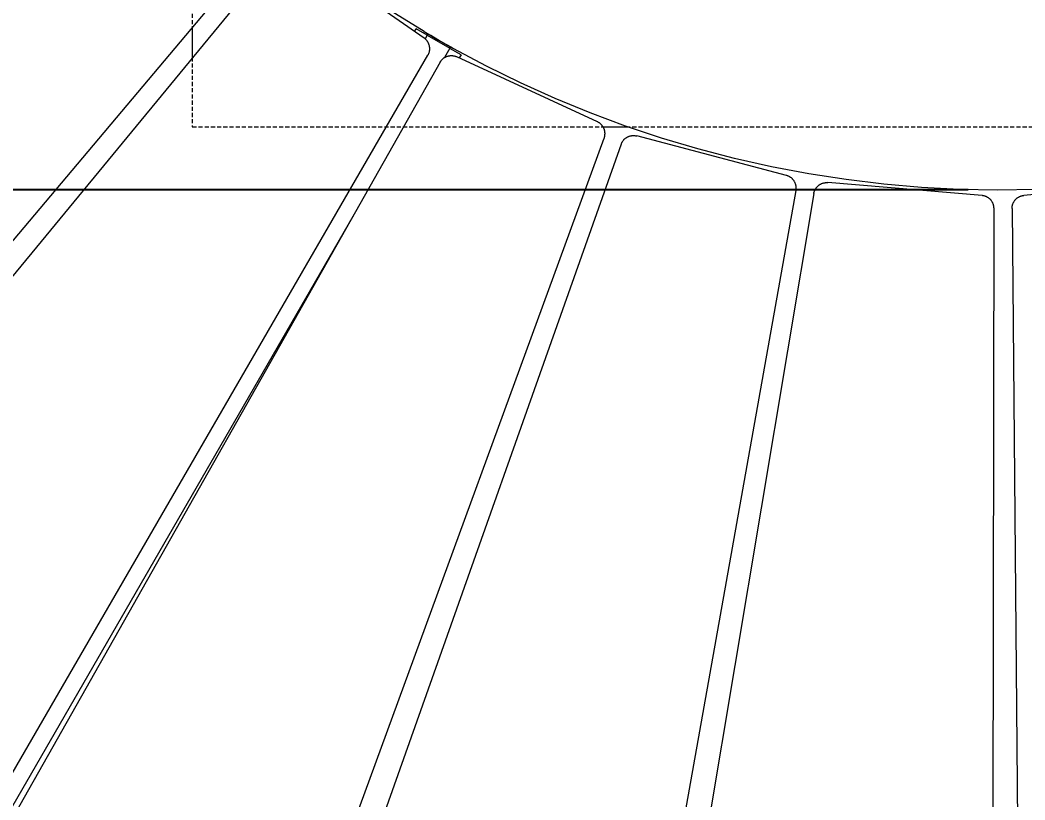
# Model space of a CAD drawing. Header units: millimetres. Extents: x -263 to 4879, y -277 to 2995.
# Drawn here: x 450.2 to 759.1, y 12.4 to 252.1 of the extents above; entities that cross this region are included whole.
import ezdxf

# ---------------------------------------------------------------- set-up
doc = ezdxf.new("R2010")
doc.units = ezdxf.units.MM
doc.linetypes.add('HIDDEN', pattern=[1.905, 1.27, -0.635])
for name, color, linetype, lineweight in [('ZANO_R', 7, 'Continuous', 0), ('ZANO_R_przerywana', 7, 'HIDDEN', 0), ('ZANO_W', 1, 'Continuous', 0)]:
    doc.layers.add(name, color=color, linetype=linetype, lineweight=lineweight)
doc.styles.add('Arial', font='arial.ttf')
doc.styles.get("Standard").update_dxf_attribs({"font": 'ARIALUNI.TTF'})
doc.dimstyles.new('pl i ang', dxfattribs={"dimtxt": 50, "dimasz": 50, "dimexe": 1.25, "dimexo": 0.625, "dimgap": 10, "dimtad": 1, "dimtoh": 1, "dimtxsty": 'Standard', "dimcen": 2.5, "dimclrd": 1, "dimclre": 1, "dimclrt": 1, "dimadec": 0, "dimazin": 0, "dimtfac": 1, "dimtmove": 0, "dimatfit": 3, "dimfxl": 1, "dimarcsym": 1})

# ---------------------------------------------------------------- blocks, each defined once
blk = doc.blocks.new('*D441')
at = {"layer": 'ZANO_W', "color": 1, "lineweight": -2}
for p, q in [((741.71, 888.75), (-154, 888.75)), ((-144, 239.89), (-144, 848.75)), ((741.71, 199.89), (-154, 199.89))]:
    blk.add_line(p, q, dxfattribs=at)
at = {"layer": 'ZANO_W', "color": 1}
for points in [[(-137.33, 848.75), (-150.67, 848.75), (-144, 888.75)], [(-150.67, 239.89), (-137.33, 239.89), (-144, 199.89)]]:
    blk.add_solid(points, dxfattribs=at)
at = {"layer": 'ZANO_W', "color": 1, "insert": (-174.42, 544.32), "char_height": 40, "attachment_point": 5, "rotation": 90, "style": 'Arial'}
blk.add_mtext('689', dxfattribs=at)
blk = doc.blocks.new('*D442')
at = {"layer": 'ZANO_W', "color": 1, "lineweight": -2}
for p, q in [((747.96, 1365.34), (-216.41, 1365.34)), ((-206.41, 1325.34), (-206.41, -236.41)), ((735.9, -276.41), (-216.41, -276.41))]:
    blk.add_line(p, q, dxfattribs=at)
at = {"layer": 'ZANO_W', "color": 1}
for points in [[(-199.74, 1325.34), (-213.08, 1325.34), (-206.41, 1365.34)], [(-213.08, -236.41), (-199.74, -236.41), (-206.41, -276.41)]]:
    blk.add_solid(points, dxfattribs=at)
at = {"layer": 'ZANO_W', "color": 1, "insert": (-236.83, 544.46), "char_height": 40, "attachment_point": 5, "rotation": 90, "style": 'Arial'}
blk.add_mtext('1642', dxfattribs=at)

msp = doc.modelspace()

# ---------------------------------------------------------------- linework, layer by layer
at = {"layer": 'ZANO_R'}
for p, q in [((225.12, -80.49), (525.67, 276.55)), ((529.93, 273), (233.07, -87.11)), ((574.41, 246.56), (535.3, 273.74)), ((574.43, 248.54), (564.31, 254.85)), ((503.13, 249.78), (503.13, 240.5)), ((571.46, 248.61), (571.93, 249.42)), ((575.39, 247.42), (571.93, 249.42)), ((574.43, 248.54), (578.85, 245.93)), ((574.67, 248.39), (574.56, 248.45)), ((576.48, 247.3), (574.65, 248.4)), ((575.39, 247.42), (574.75, 246.3)), ((575.75, 247.75), (574.97, 248.21)), ((575.62, 247.82), (575.39, 247.42)), ((575.39, 247.42), (582.32, 243.42)), ((578.62, 246.06), (576.48, 247.3)), ((574.52, 246.48), (574.41, 246.56)), ((574.63, 246.39), (574.52, 246.48)), ((574.74, 246.3), (574.63, 246.39)), ((574.84, 246.21), (574.74, 246.3)), ((574.94, 246.12), (574.84, 246.21)), ((575.04, 246.02), (574.94, 246.12)), ((575.13, 245.91), (575.04, 246.02)), ((575.22, 245.81), (575.13, 245.91)), ((575.31, 245.7), (575.22, 245.81)), ((575.39, 245.59), (575.31, 245.7)), ((575.47, 245.47), (575.39, 245.59)), ((575.54, 245.36), (575.47, 245.47)), ((575.61, 245.24), (575.54, 245.36)), ((575.68, 245.12), (575.61, 245.24)), ((575.74, 244.99), (575.68, 245.12)), ((575.8, 244.87), (575.74, 244.99)), ((575.85, 244.74), (575.8, 244.87)), ((575.9, 244.61), (575.85, 244.74)), ((575.94, 244.48), (575.9, 244.61)), ((575.98, 244.34), (575.94, 244.48)), ((576.02, 244.21), (575.98, 244.34)), ((576.05, 244.08), (576.02, 244.21)), ((576.07, 243.94), (576.05, 244.08)), ((578.62, 246.06), (578.69, 246.02)), ((578.69, 246.02), (578.76, 245.98)), ((578.76, 245.98), (578.83, 245.95)), ((579.05, 245.81), (578.79, 245.96)), ((578.85, 245.93), (583.32, 243.39)), ((581.22, 244.55), (579.08, 245.79)), ((583.12, 243.51), (581.22, 244.55)), ((582.8, 243.68), (582.05, 244.1)), ((341.61, -162.53), (575.59, 241.27)), ((575.59, 241.27), (575.66, 241.39)), ((575.66, 241.39), (575.72, 241.51)), ((575.72, 241.51), (575.78, 241.64)), ((575.78, 241.64), (575.83, 241.77)), ((575.83, 241.77), (575.88, 241.89)), ((575.88, 241.89), (575.93, 242.02)), ((575.93, 242.02), (575.97, 242.16)), ((575.97, 242.16), (576.01, 242.29)), ((576.01, 242.29), (576.04, 242.43)), ((576.04, 242.43), (576.07, 242.56)), ((576.09, 243.8), (576.07, 243.94)), ((576.07, 242.56), (576.09, 242.7)), ((576.11, 243.66), (576.09, 243.8)), ((576.09, 242.7), (576.11, 242.84)), ((576.12, 243.53), (576.11, 243.66)), ((576.11, 242.84), (576.12, 242.97)), ((576.13, 243.39), (576.12, 243.53)), ((576.12, 242.97), (576.13, 243.11)), ((576.13, 243.25), (576.13, 243.39)), ((576.13, 243.11), (576.13, 243.25)), ((582.32, 243.42), (580.67, 240.56)), ((581.48, 240.95), (581.62, 240.99)), ((581.62, 240.99), (581.75, 241.03)), ((581.75, 241.03), (581.88, 241.06)), ((581.88, 241.06), (582.02, 241.09)), ((582.02, 241.09), (582.16, 241.11)), ((582.16, 241.11), (582.29, 241.13)), ((585.75, 241.37), (582.29, 243.37)), ((582.29, 241.13), (582.43, 241.15)), ((582.55, 243.82), (582.32, 243.42)), ((582.43, 241.15), (582.57, 241.16)), ((582.57, 241.16), (582.71, 241.16)), ((582.71, 241.16), (582.85, 241.16)), ((582.85, 241.16), (582.98, 241.16)), ((582.98, 241.16), (583.12, 241.15)), ((583.12, 241.15), (583.26, 241.13)), ((583.26, 241.13), (583.4, 241.11)), ((593.59, 237.9), (583.32, 243.39)), ((583.4, 241.11), (583.53, 241.09)), ((583.53, 241.09), (583.67, 241.06)), ((583.67, 241.06), (583.8, 241.03)), ((583.8, 241.03), (583.94, 240.99)), ((583.94, 240.99), (584.07, 240.95)), ((585.75, 241.37), (585.22, 240.44)), ((579.3, 239.13), (349.48, -167.06)), ((579.3, 239.13), (579.37, 239.25)), ((579.37, 239.25), (579.44, 239.37)), ((579.44, 239.37), (579.52, 239.48)), ((579.52, 239.48), (579.6, 239.59)), ((579.6, 239.59), (579.69, 239.7)), ((579.69, 239.7), (579.78, 239.81)), ((579.78, 239.81), (579.87, 239.91)), ((579.87, 239.91), (579.97, 240.01)), ((579.97, 240.01), (580.07, 240.1)), ((580.07, 240.1), (580.17, 240.2)), ((580.17, 240.2), (580.28, 240.28)), ((580.28, 240.28), (580.39, 240.37)), ((580.39, 240.37), (580.5, 240.45)), ((580.5, 240.45), (580.61, 240.53)), ((580.61, 240.53), (580.73, 240.6)), ((580.73, 240.6), (580.85, 240.67)), ((580.85, 240.67), (580.97, 240.73)), ((580.97, 240.73), (581.1, 240.79)), ((581.1, 240.79), (581.23, 240.85)), ((581.23, 240.85), (581.35, 240.9)), ((581.35, 240.9), (581.48, 240.95)), ((584.07, 240.95), (584.2, 240.9)), ((584.2, 240.9), (584.33, 240.85)), ((584.33, 240.85), (584.45, 240.79)), ((627.69, 220.82), (584.45, 240.79)), ((604.05, 232.75), (593.59, 237.9)), ((614.67, 227.96), (604.05, 232.75)), ((625.44, 223.54), (614.67, 227.96)), ((636.36, 219.48), (625.44, 223.54)), ((627.82, 220.76), (627.69, 220.82)), ((627.94, 220.69), (627.82, 220.76)), ((628.06, 220.62), (627.94, 220.69)), ((628.18, 220.55), (628.06, 220.62)), ((628.29, 220.47), (628.18, 220.55)), ((628.41, 220.39), (628.29, 220.47)), ((628.52, 220.31), (628.41, 220.39)), ((628.62, 220.22), (628.52, 220.31)), ((628.73, 220.13), (628.62, 220.22)), ((628.83, 220.03), (628.73, 220.13)), ((628.92, 219.93), (628.83, 220.03)), ((629.02, 219.83), (628.92, 219.93)), ((629.11, 219.73), (629.02, 219.83)), ((629.19, 219.62), (629.11, 219.73)), ((629.28, 219.51), (629.19, 219.62)), ((629.35, 219.39), (629.28, 219.51)), ((629.43, 219.27), (629.35, 219.39)), ((647.41, 215.79), (636.36, 219.48)), ((629.4, 219.32), (636.8, 219.32)), ((629.5, 219.16), (629.43, 219.27)), ((629.56, 219.03), (629.5, 219.16)), ((629.63, 218.91), (629.56, 219.03)), ((629.68, 218.78), (629.63, 218.91)), ((629.74, 218.66), (629.68, 218.78)), ((629.79, 218.53), (629.74, 218.66)), ((629.83, 218.4), (629.79, 218.53)), ((629.87, 218.26), (629.83, 218.4)), ((629.9, 218.13), (629.87, 218.26)), ((629.93, 217.99), (629.9, 218.13)), ((629.9, 216.21), (629.93, 216.34)), ((629.96, 217.86), (629.93, 217.99)), ((629.93, 216.34), (629.95, 216.48)), ((629.95, 216.48), (629.98, 216.62)), ((629.98, 217.72), (629.96, 217.86)), ((630, 217.58), (629.98, 217.72)), ((629.98, 216.62), (629.99, 216.75)), ((629.99, 216.75), (630.01, 216.89)), ((630.01, 217.44), (630, 217.58)), ((630.02, 217.31), (630.01, 217.44)), ((630.01, 217.03), (630.02, 217.17)), ((630.01, 216.89), (630.01, 217.03)), ((630.02, 217.17), (630.02, 217.31)), ((637.08, 216.23), (637.2, 216.28)), ((637.2, 216.28), (637.33, 216.34)), ((637.33, 216.34), (637.46, 216.38)), ((637.46, 216.38), (637.59, 216.43)), ((637.59, 216.43), (637.73, 216.46)), ((637.73, 216.46), (637.86, 216.5)), ((637.86, 216.5), (638, 216.53)), ((638, 216.53), (638.13, 216.55)), ((638.13, 216.55), (638.27, 216.57)), ((638.27, 216.57), (638.41, 216.58)), ((638.41, 216.58), (638.55, 216.59)), ((638.55, 216.59), (638.68, 216.6)), ((638.68, 216.6), (638.82, 216.6)), ((638.82, 216.6), (638.96, 216.59)), ((638.96, 216.59), (639.1, 216.58)), ((639.1, 216.58), (639.24, 216.57)), ((639.24, 216.57), (639.37, 216.55)), ((639.37, 216.55), (639.51, 216.53)), ((639.51, 216.53), (639.65, 216.5)), ((639.65, 216.5), (639.78, 216.47)), ((685.83, 204.3), (639.78, 216.47)), ((469.46, -222.49), (629.77, 215.81)), ((634.99, 213.93), (479.2, -225.99)), ((629.77, 215.81), (629.82, 215.94)), ((629.82, 215.94), (629.86, 216.07)), ((629.86, 216.07), (629.9, 216.21)), ((634.99, 213.93), (635.04, 214.06)), ((635.04, 214.06), (635.09, 214.19)), ((635.09, 214.19), (635.15, 214.32)), ((635.15, 214.32), (635.21, 214.44)), ((635.21, 214.44), (635.28, 214.56)), ((635.28, 214.56), (635.35, 214.68)), ((635.35, 214.68), (635.42, 214.8)), ((635.42, 214.8), (635.5, 214.91)), ((635.5, 214.91), (635.58, 215.03)), ((635.58, 215.03), (635.67, 215.13)), ((635.67, 215.13), (635.76, 215.24)), ((635.76, 215.24), (635.85, 215.34)), ((635.85, 215.34), (635.95, 215.44)), ((635.95, 215.44), (636.05, 215.54)), ((636.05, 215.54), (636.15, 215.63)), ((636.15, 215.63), (636.26, 215.72)), ((636.26, 215.72), (636.36, 215.8)), ((636.36, 215.8), (636.48, 215.88)), ((636.48, 215.88), (636.59, 215.96)), ((636.59, 215.96), (636.71, 216.03)), ((636.71, 216.03), (636.83, 216.1)), ((636.83, 216.1), (636.95, 216.17)), ((636.95, 216.17), (637.08, 216.23)), ((658.58, 212.47), (647.41, 215.79)), ((669.86, 209.54), (658.58, 212.47)), ((681.22, 206.98), (669.86, 209.54)), ((692.67, 204.82), (681.22, 206.98)), ((685.97, 204.27), (685.83, 204.3)), ((686.1, 204.22), (685.97, 204.27)), ((686.23, 204.18), (686.1, 204.22)), ((686.36, 204.13), (686.23, 204.18)), ((686.48, 204.07), (686.36, 204.13)), ((686.61, 204.01), (686.48, 204.07)), ((686.73, 203.95), (686.61, 204.01)), ((686.85, 203.88), (686.73, 203.95)), ((704.18, 203.04), (692.67, 204.82)), ((686.97, 203.8), (686.85, 203.88)), ((687.08, 203.73), (686.97, 203.8)), ((687.2, 203.65), (687.08, 203.73)), ((687.31, 203.56), (687.2, 203.65)), ((687.41, 203.47), (687.31, 203.56)), ((687.52, 203.38), (687.41, 203.47)), ((687.62, 203.29), (687.52, 203.38)), ((687.71, 203.19), (687.62, 203.29)), ((687.81, 203.09), (687.71, 203.19)), ((687.9, 202.98), (687.81, 203.09)), ((687.98, 202.87), (687.9, 202.98)), ((688.07, 202.76), (687.98, 202.87)), ((688.15, 202.65), (688.07, 202.76)), ((688.22, 202.53), (688.15, 202.65)), ((688.29, 202.41), (688.22, 202.53)), ((688.36, 202.29), (688.29, 202.41)), ((688.42, 202.17), (688.36, 202.29)), ((688.48, 202.04), (688.42, 202.17)), ((688.53, 201.91), (688.48, 202.04)), ((688.58, 201.78), (688.53, 201.91)), ((688.62, 201.65), (688.58, 201.78)), ((688.66, 201.52), (688.62, 201.65)), ((688.7, 201.38), (688.66, 201.52)), ((688.73, 201.25), (688.7, 201.38)), ((688.75, 201.11), (688.73, 201.25)), ((688.78, 200.98), (688.75, 201.11)), ((688.79, 200.84), (688.78, 200.98)), ((688.8, 200.7), (688.79, 200.84)), ((695.15, 200.77), (695.24, 200.87)), ((695.24, 200.87), (695.34, 200.97)), ((695.34, 200.97), (695.44, 201.07)), ((695.44, 201.07), (695.54, 201.16)), ((695.54, 201.16), (695.65, 201.25)), ((695.65, 201.25), (695.76, 201.33)), ((695.76, 201.33), (695.87, 201.41)), ((695.87, 201.41), (695.98, 201.49)), ((695.98, 201.49), (696.1, 201.56)), ((696.1, 201.56), (696.22, 201.63)), ((696.22, 201.63), (696.34, 201.7)), ((696.34, 201.7), (696.47, 201.76)), ((696.47, 201.76), (696.6, 201.81)), ((696.6, 201.81), (696.72, 201.87)), ((696.72, 201.87), (696.85, 201.91)), ((696.85, 201.91), (696.99, 201.96)), ((696.99, 201.96), (697.12, 201.99)), ((697.12, 201.99), (697.25, 202.03)), ((697.25, 202.03), (697.39, 202.06)), ((697.39, 202.06), (697.53, 202.08)), ((697.53, 202.08), (697.66, 202.1)), ((697.66, 202.1), (697.8, 202.12)), ((697.8, 202.12), (697.94, 202.13)), ((697.94, 202.13), (698.08, 202.13)), ((698.08, 202.13), (698.22, 202.13)), ((698.22, 202.13), (698.35, 202.13)), ((698.35, 202.13), (698.49, 202.12)), ((745.96, 198.14), (698.49, 202.12)), ((715.75, 201.64), (704.18, 203.04)), ((727.36, 200.65), (715.75, 201.64)), ((806.24, 202.5), (758.8, 198.18)), ((606.98, -259.74), (688.75, 199.73)), ((694.21, 198.79), (617.19, -261.5)), ((688.75, 199.73), (688.77, 199.87)), ((688.77, 199.87), (688.79, 200.01)), ((688.79, 200.01), (688.8, 200.15)), ((688.81, 200.56), (688.8, 200.7)), ((688.8, 200.15), (688.81, 200.29)), ((688.81, 200.42), (688.81, 200.56)), ((688.81, 200.29), (688.81, 200.42)), ((694.21, 198.79), (694.24, 198.93)), ((694.24, 198.93), (694.27, 199.06)), ((694.27, 199.06), (694.3, 199.2)), ((694.3, 199.2), (694.34, 199.33)), ((694.34, 199.33), (694.38, 199.46)), ((694.38, 199.46), (694.43, 199.59)), ((694.43, 199.59), (694.49, 199.72)), ((694.49, 199.72), (694.54, 199.85)), ((694.54, 199.85), (694.6, 199.97)), ((694.6, 199.97), (694.67, 200.09)), ((694.67, 200.09), (694.74, 200.21)), ((694.74, 200.21), (694.81, 200.33)), ((694.81, 200.33), (694.89, 200.44)), ((694.89, 200.44), (694.97, 200.55)), ((694.97, 200.55), (695.06, 200.66)), ((695.06, 200.66), (695.15, 200.77)), ((738.99, 200.04), (727.36, 200.65)), ((750.64, 199.83), (738.99, 200.04)), ((746.09, 198.12), (745.96, 198.14)), ((746.23, 198.1), (746.09, 198.12)), ((746.37, 198.08), (746.23, 198.1)), ((746.5, 198.05), (746.37, 198.08)), ((746.64, 198.02), (746.5, 198.05)), ((746.77, 197.98), (746.64, 198.02)), ((746.9, 197.94), (746.77, 197.98)), ((747.03, 197.89), (746.9, 197.94)), ((747.16, 197.84), (747.03, 197.89)), ((747.29, 197.79), (747.16, 197.84)), ((747.41, 197.73), (747.29, 197.79)), ((747.54, 197.66), (747.41, 197.73)), ((762.56, 200.01), (750.64, 199.83)), ((757.23, 197.7), (757.35, 197.76)), ((757.35, 197.76), (757.47, 197.82)), ((757.47, 197.82), (757.6, 197.88)), ((757.6, 197.88), (757.73, 197.93)), ((757.73, 197.93), (757.86, 197.98)), ((757.86, 197.98), (757.99, 198.02)), ((757.99, 198.02), (758.12, 198.06)), ((758.12, 198.06), (758.26, 198.09)), ((758.26, 198.09), (758.39, 198.12)), ((758.39, 198.12), (758.53, 198.15)), ((758.53, 198.15), (758.66, 198.17)), ((758.66, 198.17), (758.8, 198.18)), ((747.66, 197.59), (747.54, 197.66)), ((747.77, 197.52), (747.66, 197.59)), ((747.89, 197.44), (747.77, 197.52)), ((748, 197.36), (747.89, 197.44)), ((748.11, 197.28), (748, 197.36)), ((748.22, 197.19), (748.11, 197.28)), ((748.32, 197.1), (748.22, 197.19)), ((748.42, 197), (748.32, 197.1)), ((748.52, 196.91), (748.42, 197)), ((748.61, 196.8), (748.52, 196.91)), ((748.7, 196.7), (748.61, 196.8)), ((748.79, 196.59), (748.7, 196.7)), ((748.87, 196.48), (748.79, 196.59)), ((748.95, 196.37), (748.87, 196.48)), ((749.03, 196.25), (748.95, 196.37)), ((749.1, 196.13), (749.03, 196.25)), ((749.16, 196.01), (749.1, 196.13)), ((749.23, 195.88), (749.16, 196.01)), ((749.28, 195.76), (749.23, 195.88)), ((749.34, 195.63), (749.28, 195.76)), ((749.39, 195.5), (749.34, 195.63)), ((749.43, 195.37), (749.39, 195.5)), ((749.47, 195.24), (749.43, 195.37)), ((749.51, 195.1), (749.47, 195.24)), ((749.54, 194.97), (749.51, 195.1)), ((749.56, 194.83), (749.54, 194.97)), ((749.58, 194.7), (749.56, 194.83)), ((749.6, 194.56), (749.58, 194.7)), ((755.18, 194.58), (755.2, 194.72)), ((755.2, 194.72), (755.22, 194.85)), ((755.22, 194.85), (755.24, 194.99)), ((755.24, 194.99), (755.27, 195.12)), ((755.27, 195.12), (755.31, 195.26)), ((755.31, 195.26), (755.35, 195.39)), ((755.35, 195.39), (755.39, 195.52)), ((755.39, 195.52), (755.44, 195.65)), ((755.44, 195.65), (755.49, 195.78)), ((755.49, 195.78), (755.55, 195.91)), ((755.55, 195.91), (755.61, 196.03)), ((755.61, 196.03), (755.67, 196.15)), ((755.67, 196.15), (755.74, 196.27)), ((755.74, 196.27), (755.82, 196.39)), ((755.82, 196.39), (755.9, 196.5)), ((755.9, 196.5), (755.98, 196.62)), ((755.98, 196.62), (756.06, 196.73)), ((756.06, 196.73), (756.15, 196.83)), ((756.15, 196.83), (756.25, 196.93)), ((756.25, 196.93), (756.34, 197.03)), ((756.34, 197.03), (756.44, 197.13)), ((756.44, 197.13), (756.55, 197.22)), ((756.55, 197.22), (756.65, 197.31)), ((756.65, 197.31), (756.76, 197.4)), ((756.76, 197.4), (756.87, 197.48)), ((756.87, 197.48), (756.99, 197.55)), ((756.99, 197.55), (757.11, 197.63)), ((757.11, 197.63), (757.23, 197.7)), ((552.47, 191.72), (360.32, -141.1)), ((748.88, -272.55), (749.62, 194.14)), ((749.61, 194.42), (749.6, 194.56)), ((749.62, 194.28), (749.61, 194.42)), ((749.62, 194.14), (749.62, 194.28)), ((755.16, 194.16), (755.17, 194.3)), ((755.16, 194.16), (759.24, -272.51)), ((755.17, 194.44), (755.18, 194.58)), ((755.17, 194.3), (755.17, 194.44))]:
    msp.add_line(p, q, dxfattribs=at)
at = {"layer": 'ZANO_R_przerywana'}
for p, q in [((503.13, 869.32), (503.13, 219.32)), ((503.13, 219.32), (1103.13, 219.32))]:
    msp.add_line(p, q, dxfattribs=at)

# ---------------------------------------------------------------- dimensions: what is measured, and where the dimension line sits
at = {"layer": 'ZANO_W'}
for base, p1, p2, picture, middle in [((-206.41, -276.41), (757.96, 1365.34), (745.9, -276.41), '*D442', (-236.83, 544.46)), ((-144, 888.75), (751.71, 199.89), (751.71, 888.75), '*D441', (-174.42, 544.32))]:
    dim = msp.add_linear_dim(base=base, p1=p1, p2=p2, angle=90, dimstyle='pl i ang', override={"dimtxt": 40, "dimasz": 40, "dimexe": 10, "dimexo": 10, "dimtoh": 0, "dimdec": 0, "dimtxsty": 'Arial', "dimtdec": 0, "dimtmove": 1}, dxfattribs=at)
    dim.commit()
    dim.dimension.update_dxf_attribs({"geometry": picture, "text_midpoint": middle})

doc.saveas('drawing.dxf')
